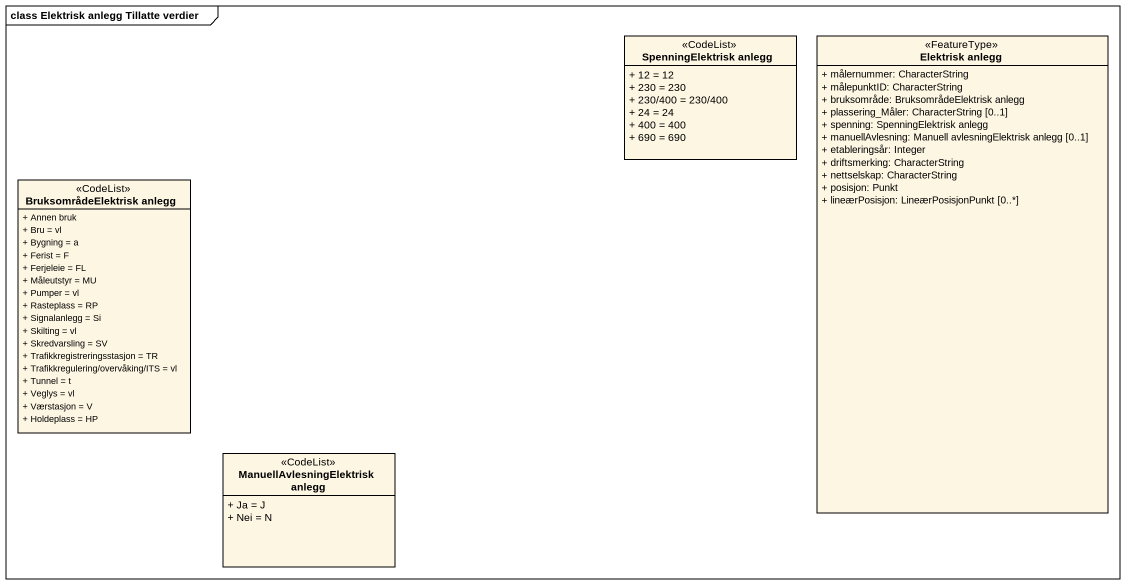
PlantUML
@startuml
mainframe class Elektrisk anlegg Tillatte verdier
hide circle
hide empty members
skinparam classAttributeIconSize 0
class "SpenningElektrisk anlegg" as SpenningElektrisk_anlegg <<CodeList>> {
  + 12 = 12
  + 230 = 230
  + 230/400 = 230/400
  + 24 = 24
  + 400 = 400
  + 690 = 690
}
class "Elektrisk anlegg" as Elektrisk_anlegg <<FeatureType>> {
  + målernummer: CharacterString
  + målepunktID: CharacterString
  + bruksområde: BruksområdeElektrisk anlegg
  + plassering_Måler: CharacterString [0..1]
  + spenning: SpenningElektrisk anlegg
  + manuellAvlesning: Manuell avlesningElektrisk anlegg [0..1]
  + etableringsår: Integer
  + driftsmerking: CharacterString
  + nettselskap: CharacterString
  + posisjon: Punkt
  + lineærPosisjon: LineærPosisjonPunkt [0..*]
}
class "BruksområdeElektrisk anlegg" as BruksområdeElektrisk_anlegg <<CodeList>> {
  + Annen bruk
  + Bru = vl
  + Bygning = a
  + Ferist = F
  + Ferjeleie = FL
  + Måleutstyr = MU
  + Pumper = vl
  + Rasteplass = RP
  + Signalanlegg = Si
  + Skilting = vl
  + Skredvarsling = SV
  + Trafikkregistreringsstasjon = TR
  + Trafikkregulering/overvåking/ITS = vl
  + Tunnel = t
  + Veglys = vl
  + Værstasjon = V
  + Holdeplass = HP
}
class "ManuellAvlesningElektrisk anlegg" as ManuellAvlesningElektrisk <<CodeList>> {
  + Ja = J
  + Nei = N
}
@enduml
